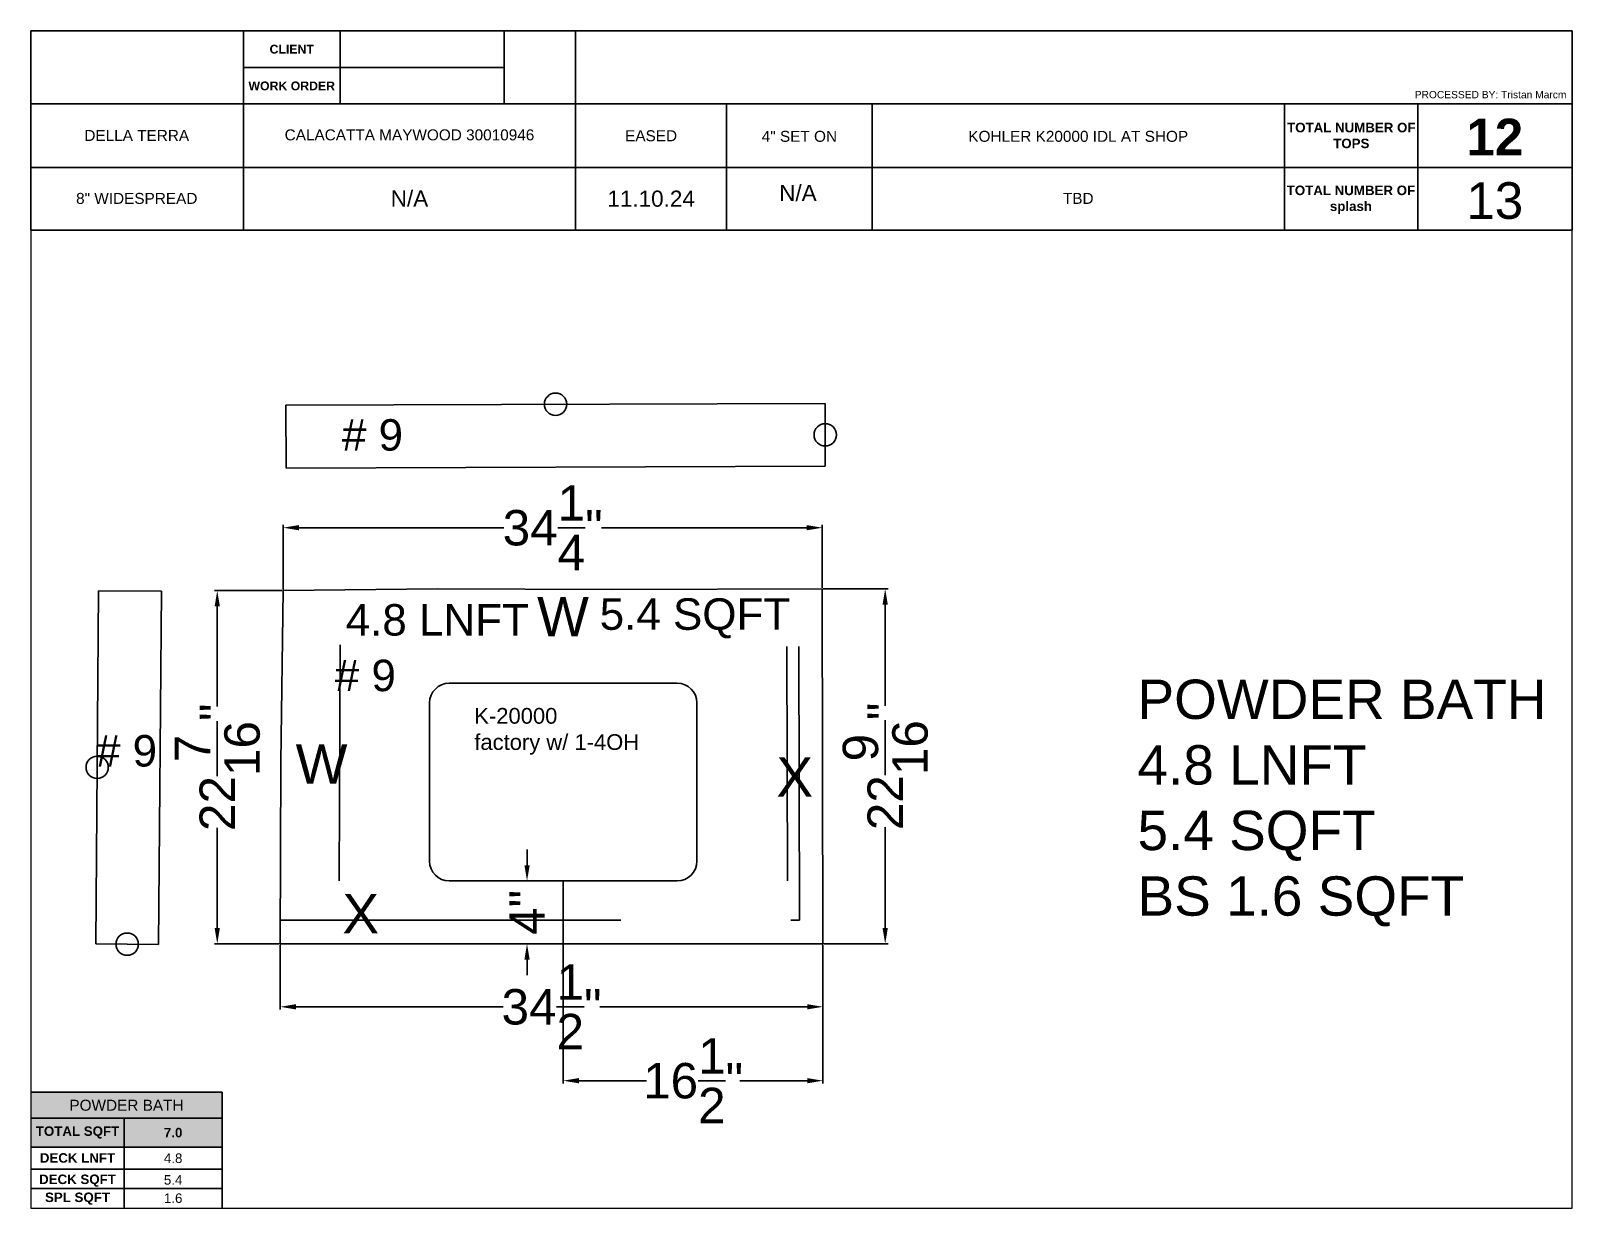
# Paper-space layout '#5 - POWDER' of a CAD drawing. Extents: x 0.2 to 10.8, y 0.2 to 8.3.
# The model-space entities are those that its viewports show. They can reach past a viewport. Long polylines and large blocks are cut down to what shows.
import ezdxf
from ezdxf.enums import TextEntityAlignment as Align

# ---------------------------------------------------------------- set-up
doc = ezdxf.new("R2010")
doc.units = 0
doc.header["$MEASUREMENT"] = 0
doc.linetypes.add('DASHED', pattern=[0.75, 0.5, -0.25])
doc.layers.get('0').update_dxf_attribs({"linetype": 'CONTINUOUS'})
doc.layers.get('Defpoints').update_dxf_attribs({"linetype": 'CONTINUOUS'})
for name, color, linetype in [('_CURVE', 7, 'CONTINUOUS'), ('BACK_SPLASH', 211, 'CONTINUOUS'), ('BLUE_BLUE', 5, 'CONTINUOUS'), ('GREEN_TEXT', 90, 'CONTINUOUS'), ('ORANGE_CABS', 30, 'DASHED'), ('RED_WALL', 1, 'CONTINUOUS')]:
    doc.layers.add(name, color=color, linetype=linetype)
doc.styles.add('Bold', font='arialbd.ttf')
doc.styles.add('Model Text', font='arial.ttf', dxfattribs={"height": 2})
doc.styles.get("Standard").update_dxf_attribs({"font": 'arial.ttf'})
doc.dimstyles.get("Standard").update_dxf_attribs({"dimtxt": 2.25, "dimasz": 1, "dimexe": 0.18, "dimexo": 0.0625, "dimgap": 0.09, "dimtad": 0, "dimdec": 4, "dimzin": 0, "dimdsep": 46, "dimlunit": 5, "dimtxsty": 'Standard', "dimcen": 1, "dimclrd": 3, "dimclre": 3, "dimadec": 0, "dimazin": 0, "dimtfac": 1, "dimtdec": 4, "dimtofl": 0, "dimtmove": 0, "dimatfit": 3, "dimfxl": 1, "dimtolj": 1, "dimtzin": 0, "dimarcsym": 0})

# ---------------------------------------------------------------- blocks, each defined once
blk = doc.blocks.new('*D148')
at = {"color": 3, "linetype": 'Continuous', "lineweight": -2, "transparency": 16777216}
for p, q in [((32.41, -362.505), (32.41, -358.388)), ((33.41, -358.568), (46.439, -358.568)), ((65.687, -358.568), (52.659, -358.568)), ((66.687, -362.396), (66.687, -358.388))]:
    blk.add_line(p, q, dxfattribs=at)
at = {"color": 3, "linetype": 'Continuous', "transparency": 16777216}
for points in [[(33.41, -358.401), (33.41, -358.734), (32.41, -358.568)], [(65.687, -358.401), (65.687, -358.734), (66.687, -358.568)]]:
    blk.add_solid(points, dxfattribs=at)
at = {"layer": 'Defpoints', "color": 0, "linetype": 'Continuous', "transparency": 16777216}
for p in [(66.687, -358.568), (66.687, -362.459), (32.41, -362.568)]:
    blk.add_point(p, dxfattribs=at)
at = {"color": 0, "linetype": 'Continuous', "transparency": 16777216, "insert": (49.549, -358.568), "char_height": 2.25, "attachment_point": 5}
blk.add_mtext('\\A1;34{\\H1x;\\S1/4;}"', dxfattribs=at)
blk = doc.blocks.new('*D149')
at = {"color": 3, "linetype": 'Continuous', "lineweight": -2, "transparency": 16777216}
for p, q in [((66.75, -362.459), (70.867, -362.459)), ((70.687, -363.459), (70.687, -369.881)), ((70.687, -384.015), (70.687, -377.593)), ((66.795, -385.015), (70.867, -385.015))]:
    blk.add_line(p, q, dxfattribs=at)
at = {"color": 3, "linetype": 'Continuous', "transparency": 16777216}
for points in [[(70.521, -363.459), (70.854, -363.459), (70.687, -362.459)], [(70.521, -384.015), (70.854, -384.015), (70.687, -385.015)]]:
    blk.add_solid(points, dxfattribs=at)
at = {"layer": 'Defpoints', "color": 0, "linetype": 'Continuous', "transparency": 16777216}
for p in [(66.687, -362.459), (66.732, -385.015), (70.687, -385.015)]:
    blk.add_point(p, dxfattribs=at)
at = {"color": 0, "linetype": 'Continuous', "transparency": 16777216, "insert": (70.687, -373.737), "char_height": 2.25, "attachment_point": 5, "rotation": 90}
blk.add_mtext('\\A1;22{\\H1x;\\S9/16;}"', dxfattribs=at)
blk = doc.blocks.new('*D150')
at = {"color": 3, "linetype": 'Continuous', "lineweight": -2, "transparency": 16777216}
for p, q in [((32.223, -385.078), (32.223, -389.195)), ((66.732, -385.078), (66.732, -389.195)), ((33.223, -389.015), (46.401, -389.015)), ((65.732, -389.015), (52.554, -389.015))]:
    blk.add_line(p, q, dxfattribs=at)
at = {"color": 3, "linetype": 'Continuous', "transparency": 16777216}
for points in [[(33.223, -388.849), (33.223, -389.182), (32.223, -389.015)], [(65.732, -388.849), (65.732, -389.182), (66.732, -389.015)]]:
    blk.add_solid(points, dxfattribs=at)
at = {"layer": 'Defpoints', "color": 0, "linetype": 'Continuous', "transparency": 16777216}
for p in [(32.223, -385.015), (66.732, -385.015), (32.223, -389.015)]:
    blk.add_point(p, dxfattribs=at)
at = {"color": 0, "linetype": 'Continuous', "transparency": 16777216, "insert": (49.478, -389.015), "char_height": 2.25, "attachment_point": 5}
blk.add_mtext('\\A1;34{\\H1x;\\S1/2;}"', dxfattribs=at)
blk = doc.blocks.new('*D151')
at = {"color": 3, "linetype": 'Continuous', "lineweight": -2, "transparency": 16777216}
for p, q in [((32.348, -362.568), (28.043, -362.568)), ((28.223, -363.568), (28.223, -369.935)), ((28.223, -384.015), (28.223, -377.648)), ((32.161, -385.015), (28.043, -385.015))]:
    blk.add_line(p, q, dxfattribs=at)
at = {"color": 3, "linetype": 'Continuous', "transparency": 16777216}
for points in [[(28.057, -363.568), (28.39, -363.568), (28.223, -362.568)], [(28.057, -384.015), (28.39, -384.015), (28.223, -385.015)]]:
    blk.add_solid(points, dxfattribs=at)
at = {"layer": 'Defpoints', "color": 0, "linetype": 'Continuous', "transparency": 16777216}
for p in [(28.223, -362.568), (32.41, -362.568), (32.223, -385.015)]:
    blk.add_point(p, dxfattribs=at)
at = {"color": 0, "linetype": 'Continuous', "transparency": 16777216, "insert": (28.223, -373.791), "char_height": 2.25, "attachment_point": 5, "rotation": 90}
blk.add_mtext('\\A1;22{\\H1x;\\S7/16;}"', dxfattribs=at)
blk = doc.blocks.new('*D176')
at = {"color": 3, "linetype": 'Continuous', "lineweight": -2, "transparency": 16777216}
for p, q in [((50.222, -381.078), (50.222, -393.891)), ((66.732, -385.078), (66.732, -393.891)), ((51.222, -393.711), (55.506, -393.711)), ((65.732, -393.711), (61.449, -393.711))]:
    blk.add_line(p, q, dxfattribs=at)
at = {"color": 3, "linetype": 'Continuous', "transparency": 16777216}
for points in [[(51.222, -393.545), (51.222, -393.878), (50.222, -393.711)], [(65.732, -393.545), (65.732, -393.878), (66.732, -393.711)]]:
    blk.add_solid(points, dxfattribs=at)
at = {"layer": 'Defpoints', "color": 0, "linetype": 'Continuous', "transparency": 16777216}
for p in [(50.222, -381.015), (66.732, -385.015), (66.732, -393.711)]:
    blk.add_point(p, dxfattribs=at)
at = {"color": 0, "linetype": 'Continuous', "transparency": 16777216, "insert": (58.477, -393.711), "char_height": 2.25, "attachment_point": 5}
blk.add_mtext('\\A1;16{\\H1x;\\S1/2;}"', dxfattribs=at)
blk = doc.blocks.new('*D177')
at = {"color": 3, "linetype": 'Continuous', "lineweight": -2, "transparency": 16777216}
for p, q in [((47.918, -380.015), (47.918, -379.015)), ((50.16, -381.015), (47.738, -381.015)), ((50.16, -385.015), (47.738, -385.015)), ((47.918, -386.015), (47.918, -387.015))]:
    blk.add_line(p, q, dxfattribs=at)
at = {"color": 3, "linetype": 'Continuous', "transparency": 16777216}
for points in [[(47.752, -380.015), (48.085, -380.015), (47.918, -381.015)], [(47.752, -386.015), (48.085, -386.015), (47.918, -385.015)]]:
    blk.add_solid(points, dxfattribs=at)
at = {"layer": 'Defpoints', "color": 0, "linetype": 'Continuous', "transparency": 16777216}
for p in [(50.222, -381.015), (47.918, -385.015), (50.222, -385.015)]:
    blk.add_point(p, dxfattribs=at)
at = {"color": 0, "linetype": 'Continuous', "transparency": 16777216, "insert": (47.918, -383.015), "char_height": 2.25, "attachment_point": 5, "rotation": 90}
blk.add_mtext('\\A1;4"', dxfattribs=at)

msp = doc.modelspace()

# ---------------------------------------------------------------- linework, layer by layer
at = {"color": 3, "linetype": 'Continuous'}
for centre in [(49.730431, -350.719238), (66.875384, -352.664723), (20.589771, -373.793767), (22.496111, -385.03436)]:
    msp.add_circle(centre, 0.707983, dxfattribs=at)
at = {"layer": '_CURVE', "color": 4, "linetype": 'Continuous'}
for p, q in [((42.972331, -368.45291), (57.472331, -368.45291)), ((41.722331, -379.76541), (41.722331, -369.70291)), ((58.722331, -369.70291), (58.722331, -379.76541)), ((57.472331, -381.01541), (42.972331, -381.01541))]:
    msp.add_line(p, q, dxfattribs=at)
for centre, start, end in [((42.972331, -369.70291), 90, 180), ((57.472331, -369.70291), 0, 90), ((42.972331, -379.76541), 180, 270), ((57.472331, -379.76541), 270, 0)]:
    msp.add_arc(centre, 1.25, start, end, dxfattribs=at)
at = {"layer": 'BACK_SPLASH', "color": 211}
for p, q in [((32.591839, -350.773742), (66.869024, -350.664733)), ((32.591839, -350.773742), (32.60456, -354.773722)), ((66.869024, -350.664733), (66.881745, -354.664713)), ((32.60456, -354.773722), (66.881745, -354.664713)), ((20.496181, -385.017684), (20.683362, -362.56985)), ((20.683362, -362.56985), (24.683223, -362.603203)), ((24.496042, -385.051037), (24.683223, -362.603203)), ((20.496181, -385.017684), (24.496042, -385.051037))]:
    msp.add_line(p, q, dxfattribs=at)
at = {"layer": 'BLUE_BLUE', "color": 5}
for p, q in [((66.732058, -385.015411), (66.687403, -362.458568)), ((32.223037, -385.015411), (66.732058, -385.015411))]:
    msp.add_line(p, q, dxfattribs=at)
at = {"layer": 'ORANGE_CABS', "color": 30, "linetype": 'DASHED', "ltscale": 0.5}
for p, q in [((36.045515, -366.021684), (35.970526, -381.01541)), ((64.474135, -381.01541), (64.444632, -366.11251)), ((65.229084, -383.515411), (65.194631, -366.111025)), ((32.229543, -383.515411), (65.229084, -383.515411))]:
    msp.add_line(p, q, dxfattribs=at)
at = {"layer": 'RED_WALL', "color": 1}
for p, q in [((42.234894, -362.461841), (32.410218, -362.567576)), ((53.361037, -362.49801), (42.234894, -362.461841)), ((66.687403, -362.458568), (53.361037, -362.49801)), ((32.410218, -362.567576), (32.273199, -373.450164)), ((32.273199, -373.450164), (32.223037, -385.015411)), ((50.222331, -381.01541), (50.222331, -385.01541))]:
    msp.add_line(p, q, dxfattribs=at)

# ---------------------------------------------------------------- texts
at = {"linetype": 'Continuous', "char_height": 2, "attachment_point": 5, "style": 'Model Text'}
for s, insert in [('# 9', (38.09283, -352.685387)), ('4.8 LNFT', (42.211801, -364.438006)), ('5.4 SQFT', (58.592529, -364.331275)), ('# 9', (37.639113, -367.968248)), ('# 9', (22.456074, -372.75966))]:
    msp.add_mtext(s, dxfattribs=dict(at, insert=insert))
at = {"linetype": 'Continuous', "attachment_point": 1, "style": 'Model Text'}
for s, width, insert, char_height in [('{\\C3;POWDER BATH\\P}4.8 LNFT\\P5.4 SQFT{\\C3;\\P\\C6;BS 1.6 SQFT}', 29.66556514, (86.728284, -368.222095), 2.5), ('K-20000\\Pfactory w/ 1-4OH', 22.67607236, (44.56508, -370.02373), 1)]:
    msp.add_mtext_dynamic_manual_height_columns(s, width=width, gutter_width=10, heights=[0], dxfattribs=dict(at, insert=insert, char_height=char_height))
at = {"layer": 'GREEN_TEXT', "color": 90}
for s, p in [('W', (48.555932, -362.966059)), ('W', (33.206996, -372.333522)), ('X', (63.772692, -373.158342)), ('X', (36.182264, -381.845431))]:
    msp.add_text(s, height=2.5, dxfattribs=at).set_placement(p, align=Align.TOP_LEFT)

# ---------------------------------------------------------------- dimensions: what is measured, and where the dimension line sits
at = {"linetype": 'Continuous'}
for base, p1, p2, picture, middle in [((66.687403, -358.567597), (32.410218, -362.567576), (66.687403, -362.458568), '*D148', (49.548811, -358.567597)), ((66.732058, -393.711199), (50.222331, -381.01541), (66.732058, -385.015411), '*D176', (58.477194, -393.711199)), ((32.223037, -389.015411), (66.732058, -385.015411), (32.223037, -385.015411), '*D150', (49.477548, -389.015411))]:
    dim = msp.add_linear_dim(base=base, p1=p1, p2=p2, dimstyle='Standard', override={"dimpost": '"'}, dxfattribs=at)
    dim.commit()
    dim.dimension.update_dxf_attribs({"geometry": picture, "text_midpoint": middle})
for base, p1, p2, picture, middle in [((70.687403, -385.015411), (66.687403, -362.458568), (66.732058, -385.015411), '*D149', (70.687403, -373.736989)), ((28.223176, -362.567576), (32.223037, -385.015411), (32.410218, -362.567576), '*D151', (28.223176, -373.791493)), ((47.918179, -385.015411), (50.222331, -381.01541), (50.222331, -385.015411), '*D177', (47.918179, -383.015411))]:
    dim = msp.add_linear_dim(base=base, p1=p1, p2=p2, angle=90, dimstyle='Standard', override={"dimpost": '"'}, dxfattribs=at)
    dim.commit()
    dim.dimension.update_dxf_attribs({"geometry": picture, "text_midpoint": middle})

psp = doc.layouts.new('#5 - POWDER')

# ---------------------------------------------------------------- hatches: boundary and pattern name
at = {"linetype": 'Continuous'}
h = psp.add_hatch(color=8, dxfattribs=at)
h.dxf.hatch_style = 1
h.paths.add_polyline_path([(1.526, 1.028), (0.219, 1.028), (0.219, 0.849), (1.526, 0.849)])
at = {"linetype": 'Continuous', "true_color": 0x7aafdf}
h = psp.add_hatch(color=143, dxfattribs=at)
h.dxf.hatch_style = 1
h.paths.add_polyline_path([(0.856, 0.849), (0.219, 0.849), (0.219, 0.651), (0.856, 0.651)])
at = {"linetype": 'Continuous', "true_color": 0xadddf7}
h = psp.add_hatch(color=141, dxfattribs=at)
h.dxf.hatch_style = 1
h.paths.add_polyline_path([(1.526, 0.651), (1.526, 0.849), (0.856, 0.849), (0.856, 0.651)])

# ---------------------------------------------------------------- linework, layer by layer
at = {"linetype": 'Continuous'}
for p, q in [((0.219, 6.915), (0.219, 8.277)), ((0.219, 8.277), (10.75, 8.277)), ((1.671, 6.915), (1.671, 8.277)), ((2.332, 7.779), (2.332, 8.277)), ((3.454, 7.779), (3.454, 8.277)), ((3.941, 6.915), (3.941, 8.277)), ((10.75, 6.915), (10.75, 8.277)), ((1.671, 8.027), (3.454, 8.027)), ((0.219, 7.779), (10.75, 7.779)), ((4.973, 6.915), (4.973, 7.779)), ((5.967, 6.915), (5.967, 7.779)), ((8.784, 6.915), (8.784, 7.779)), ((9.695, 6.915), (9.695, 7.779)), ((0.219, 7.343), (10.75, 7.343)), ((0.219, 6.915), (10.75, 6.915)), ((0.219, 1.028), (1.526, 1.028)), ((1.526, 0.235), (1.526, 1.028)), ((0.219, 0.849), (1.526, 0.849)), ((0.856, 0.235), (0.856, 0.849)), ((0.219, 0.651), (1.526, 0.651)), ((0.219, 0.502), (1.526, 0.502)), ((0.219, 0.369), (1.526, 0.369))]:
    psp.add_line(p, q, dxfattribs=at)

# ---------------------------------------------------------------- texts
at = {"linetype": 'Continuous', "attachment_point": 1, "style": 'Bold'}
for s, width, heights, insert, char_height in [('\\pxqc;CLIENT', 0.66068, [0.0617], (1.671, 8.182), 0.06), ('\\pxqc;WORK ORDER', 0.66068, [0.326], (1.671, 7.931), 0.06), ('\\pxqc;{\\C1;12}', 1.05345, [0], (9.695, 7.677), 0.25), ('\\pxqc;TOTAL SQFT', 0.63698, [0], (0.219, 0.794), 0.065), ('\\pxqc;7.0', 0.67022, [0], (0.856, 0.784), 0.065), ('\\pxqc;DECK LNFT', 0.63698, [0], (0.219, 0.611), 0.065), ('\\pxqc;DECK SQFT', 0.63698, [0], (0.219, 0.465), 0.065), ('\\pxqc;SPL SQFT', 0.63698, [0], (0.219, 0.342), 0.065)]:
    psp.add_mtext_dynamic_manual_height_columns(s, width=width, gutter_width=1, heights=heights, dxfattribs=dict(at, insert=insert, char_height=char_height))
at = {"linetype": 'Continuous', "insert": (10.711, 7.841), "char_height": 0.05, "width": 1.70098, "attachment_point": 6}
psp.add_mtext('PROCESSED BY: Tristan Marcm', dxfattribs=at)
at = {"linetype": 'Continuous'}
for s, width, insert, char_height, attachment_point in [('\\pxqc;DELLA TERRA', 1.44661, (0.219, 7.6), 0.075, 1), ('\\pxqc;CALACATTA MAYWOOD 30010946', 2.26984, (1.671, 7.604), 0.075, 1), ('\\pxqc;EASED', 1.03179, (3.941, 7.598), 0.075, 1), ('\\pxqc;4" SET ON', 0.99428, (4.973, 7.594), 0.075, 1), ('\\pxqc;KOHLER K20000 IDL AT SHOP', 2.81691, (5.967, 7.594), 0.075, 1), ('\\pxqc;8" WIDESPREAD', 1.44661, (0.219, 7.17), 0.075, 1), ('\\pxqc;N/A', 2.26984, (1.671, 7.187), 0.11, 1), ('11.10.24', 1.03179, (4.457, 7.13), 0.11, 5), ('\\A1;\\pxqc;N/A', 0.99428, (4.963, 7.225), 0.11, 1), ('\\pxqc;TBD', 2.81691, (5.967, 7.17), 0.075, 1), ('\\pxqc;13', 1.05345, (9.695, 7.243), 0.25, 1), ('\\pxqc;POWDER BATH', 1.30633, (0.219, 0.976), 0.075, 1), ('\\pxqc;4.8', 0.67022, (0.856, 0.609), 0.065, 1), ('\\pxqc;5.4', 0.67022, (0.856, 0.461), 0.065, 1), ('\\pxqc;1.6', 0.67022, (0.856, 0.336), 0.065, 1)]:
    psp.add_mtext_dynamic_manual_height_columns(s, width=width, gutter_width=1, heights=[0], dxfattribs=dict(at, insert=insert, char_height=char_height, attachment_point=attachment_point))
at = {"color": 1, "linetype": 'Continuous', "char_height": 0.065, "attachment_point": 1, "style": 'Bold'}
for s, width, heights, insert in [('\\pxqc;TOTAL NUMBER OF TOPS', 0.91452, [0.19], (8.784, 7.649)), ('\\pxqc;TOTAL NUMBER OF splash', 0.90958, [0.22], (8.784, 7.22))]:
    psp.add_mtext_dynamic_manual_height_columns(s, width=width, gutter_width=1, heights=heights, dxfattribs=dict(at, insert=insert))

# ---------------------------------------------------------------- viewports
at = {"layer": '0', "linetype": 'Continuous', "view_target_point": (28.492705, 47.041378)}
psp.add_viewport(center=(5.485, 3.575), size=(10.532, 6.67951), view_center_point=(36.878223, -417.781214), view_height=62.14737667, dxfattribs=at)

doc.saveas('drawing.dxf')
